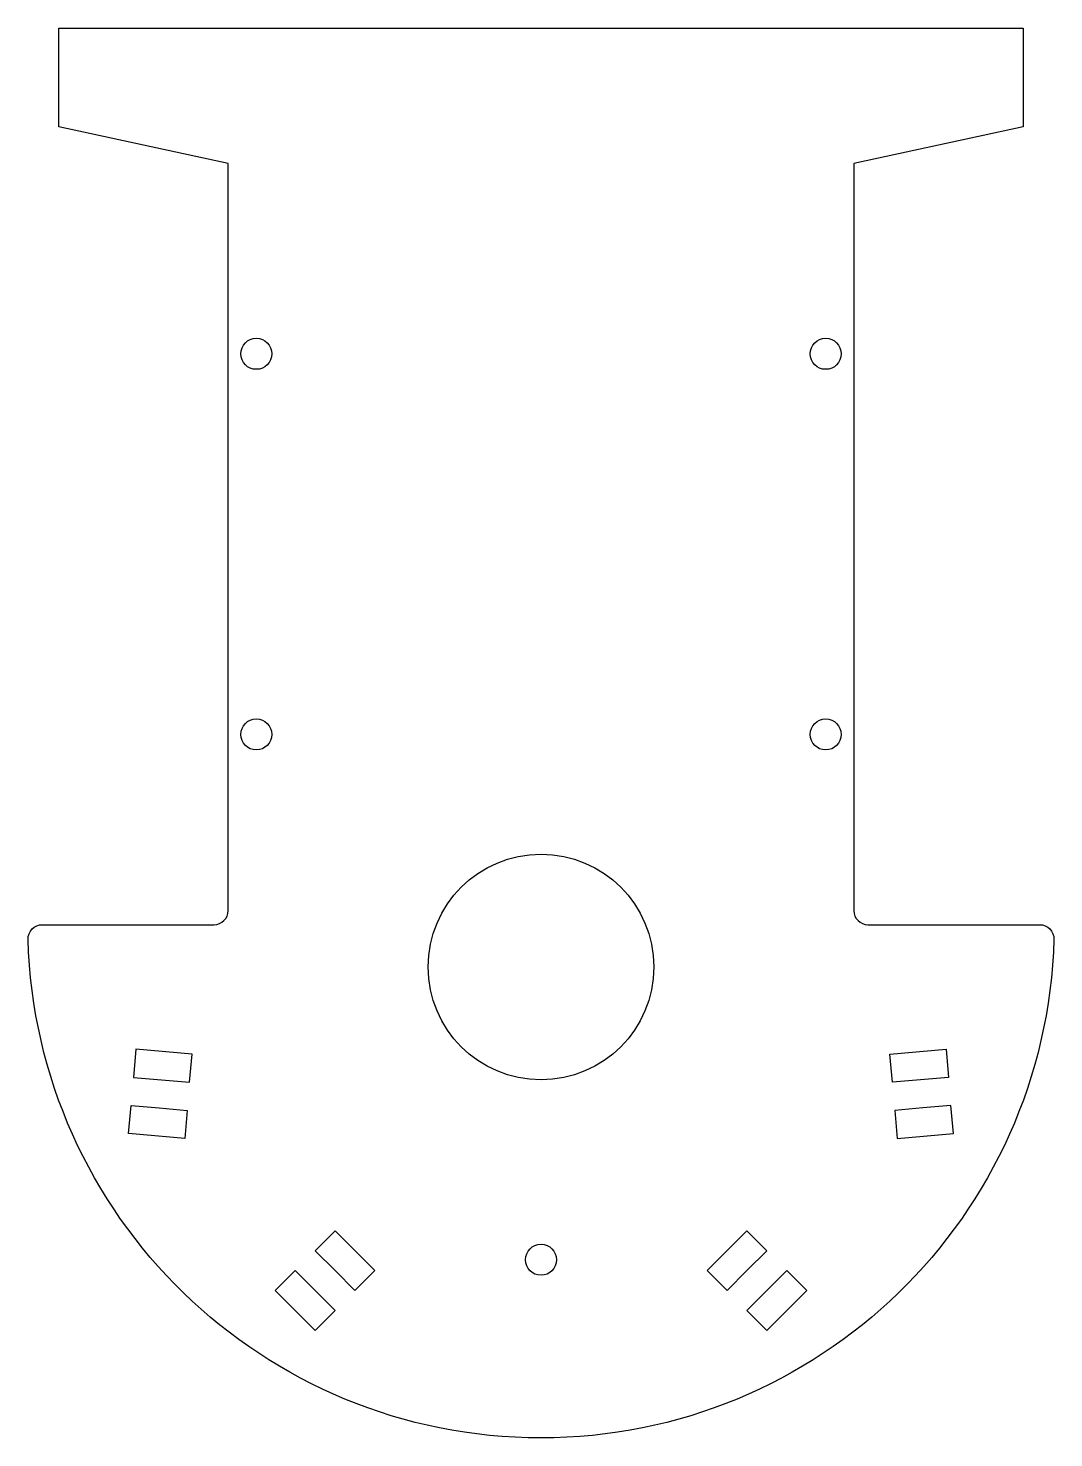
# Model space of a CAD drawing. Header units: millimetres. Extents: x -36 to 36, y -63 to 37.
import ezdxf

# ---------------------------------------------------------------- set-up
doc = ezdxf.new("R2010")
doc.units = ezdxf.units.MM
doc.layers.get('0').update_dxf_attribs({"linetype": 'CONTINUOUS'})

msp = doc.modelspace()

# ---------------------------------------------------------------- linework, layer by layer
msp.add_lwpolyline([(-22.2, -26), (-22.2, 27), (-34.2, 29.6), (-34.2, 36.6), (34.2, 36.6), (34.2, 32), (34.2, 29.6), (22.2, 27), (22.2, -26, 0.41421), (23.2, -27), (35.39, -27, -0.42251), (36.39, -28.03, -0.97214), (-36.39, -28.03, -0.42251), (-35.39, -27), (-23.2, -27, 0.41421)], format="xyb", close=True)
for points in [[(-26.92, -38), (-24.93, -38.18), (-24.75, -36.19), (-28.74, -35.84), (-28.91, -37.83)], [(28.91, -37.83), (26.92, -38), (24.93, -38.18), (24.75, -36.19), (28.74, -35.84)], [(-29.08, -39.82), (-27.09, -40), (-25.1, -40.17), (-25.27, -42.16), (-29.26, -41.81)], [(29.08, -39.82), (27.09, -40), (25.1, -40.17), (25.27, -42.16), (29.26, -41.81)], [(-13.2, -52.95), (-11.78, -51.54), (-14.61, -48.71), (-16.02, -50.13), (-14.61, -51.54)], [(16.02, -50.13), (14.61, -51.54), (13.2, -52.95), (11.78, -51.54), (14.61, -48.71)], [(-14.61, -54.37), (-16.02, -55.78), (-18.85, -52.95), (-17.44, -51.54), (-16.02, -52.95)], [(17.44, -51.54), (16.02, -52.95), (14.61, -54.37), (16.02, -55.78), (18.85, -52.95)]]:
    msp.add_lwpolyline(points, close=True)
for centre, radius in [((-20.2, 13.5), 1.1), ((20.2, 13.5), 1.1), ((-20.2, -13.5), 1.1), ((20.2, -13.5), 1.1), ((0, -30), 8), ((0, -50.77), 1.1)]:
    msp.add_circle(centre, radius)

doc.saveas('drawing.dxf')
